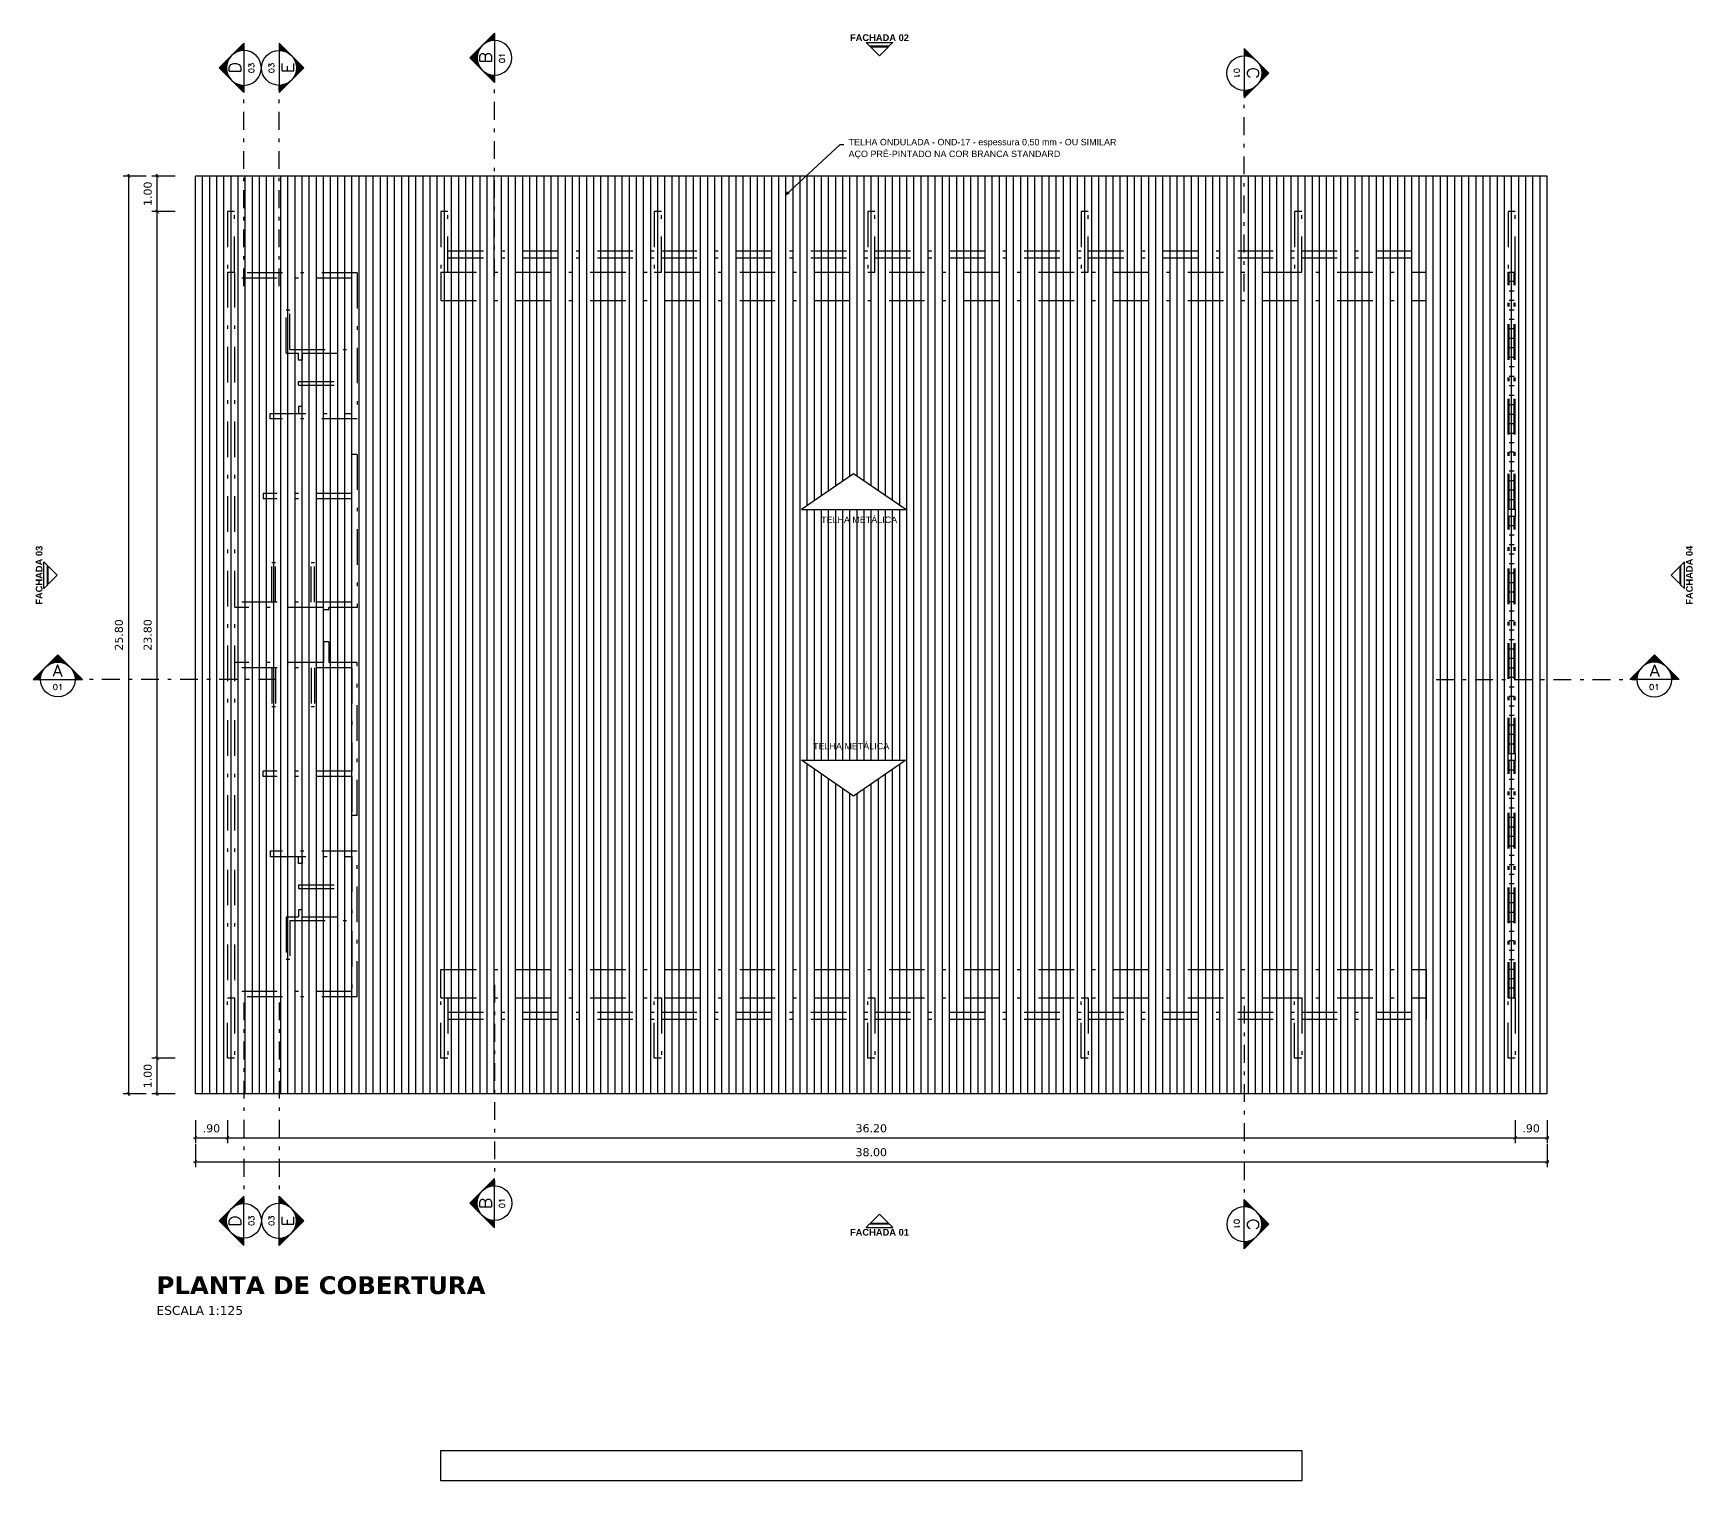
# Model space of a CAD drawing. Header units: inches. Extents: x -64 to 509, y -100 to 268.
# Drawn here: x 63.87 to 110.52, y 16.55 to 57.25 of the extents above; entities that cross this region are included whole.
import ezdxf
from ezdxf.enums import TextEntityAlignment as Align

# ---------------------------------------------------------------- set-up
doc = ezdxf.new("R2010")
doc.units = ezdxf.units.IN
doc.header["$MEASUREMENT"] = 0
doc.header["$PDMODE"] = 35
doc.linetypes.add('DASHDOT2', pattern=[0.5, 0.25, -0.125, 0, -0.125])
doc.linetypes.add('DASHDOTX2', pattern=[2, 1, -0.5, 0, -0.5])
for name, color, linetype in [('A-01', 1, 'Continuous'), ('COTA', 1, 'Continuous'), ('COTAS', 1, 'Continuous'), ('HACHURA', 1, 'Continuous'), ('INDICACAO', 2, 'Continuous'), ('PROJ COBERTA', 8, 'DASHDOTX2'), ('TXAMB', 2, 'Continuous')]:
    doc.layers.add(name, color=color, linetype=linetype)
doc.styles.add('AMB125', font='verdana.ttf')
doc.styles.add('ROMANS', font='arial.ttf')
doc.styles.get("Standard").update_dxf_attribs({"font": 'verdana.ttf'})
doc.styles.add('SWISS', font='arialbd.ttf')
doc.styles.add('T15', font='SIMPLEX.shx', dxfattribs={"width": 1.1, "height": 0.075})
doc.styles.add('T32', font='SIMPLEX.shx', dxfattribs={"width": 1.1, "height": 0.32})
doc.dimstyles.new('COTA125$0', dxfattribs={"dimtxt": 0.225, "dimasz": 0.1, "dimexe": 0.15, "dimexo": 0.5, "dimgap": 0.15, "dimtad": 1, "dimzin": 4, "dimdsep": 46, "dimtxsty": 'AMB125', "dimblk": 'ARCHTICK', "dimcen": -0.1, "dimdle": 0.05, "dimclrd": 256, "dimclre": 256, "dimclrt": 3, "dimadec": 0, "dimazin": 0, "dimtfac": 1, "dimtix": 1, "dimtmove": 2, "dimatfit": 3, "dimldrblk": 'OPEN30', "dimfxl": 0.5, "dimfxlon": 1, "dimtvp": 0.5, "dimtfillclr": 2, "dimtolj": 1, "dimtzin": 4, "dimarcsym": 0})
doc.dimstyles.new('COTA125$7', dxfattribs={"dimtxt": 0.225, "dimasz": 0.1, "dimexe": 0.15, "dimexo": 0.5, "dimgap": 0.15, "dimtad": 1, "dimzin": 4, "dimdsep": 46, "dimtxsty": 'AMB125', "dimblk": 'ARCHTICK', "dimcen": -0.1, "dimdle": 0.05, "dimclrd": 256, "dimclre": 256, "dimclrt": 3, "dimadec": 0, "dimazin": 0, "dimtfac": 1, "dimtix": 1, "dimtmove": 2, "dimatfit": 3, "dimldrblk": 'OPEN30', "dimfxl": 0.5, "dimfxlon": 1, "dimtvp": 0.5, "dimtfillclr": 2, "dimtolj": 1, "dimtzin": 4, "dimarcsym": 0})

# ---------------------------------------------------------------- blocks, each defined once
blk = doc.blocks.new('_ArchTick')
at = {"color": 0, "linetype": 'ByBlock', "const_width": 0.15}
blk.add_lwpolyline([(-0.5, -0.5), (0.5, 0.5)], dxfattribs=at)
blk = doc.blocks.new('*D235')
at = {"layer": 'COTA', "lineweight": -2, "transparency": 16777216}
for p, q in [((68.43, 26.694), (68.43, 26.044)), ((69.33, 26.694), (69.33, 26.044)), ((68.38, 26.194), (69.38, 26.194))]:
    blk.add_line(p, q, dxfattribs=at)
at = {"layer": 'DEFPOINTS', "color": 0, "transparency": 16777216}
for p in [(69.33, 28.431), (68.43, 27.431), (69.33, 26.194)]:
    blk.add_point(p, dxfattribs=at)
at = {"layer": 'COTA', "lineweight": -2, "transparency": 16777216, "xscale": 0.1, "yscale": 0.1, "zscale": 0.1, "rotation": 180}
blk.add_blockref('_ArchTick', (68.43, 26.194), dxfattribs=at)
at = {"layer": 'COTA', "lineweight": -2, "transparency": 16777216, "xscale": 0.1, "yscale": 0.1, "zscale": 0.1}
blk.add_blockref('_ArchTick', (69.33, 26.194), dxfattribs=at)
at = {"layer": 'COTA', "color": 2, "transparency": 16777216, "insert": (68.88, 26.461), "char_height": 0.225, "attachment_point": 5, "style": 'AMB125'}
blk.add_mtext('\\A1;.90', dxfattribs=at)
blk = doc.blocks.new('_Open30')
at = {"color": 0, "linetype": 'ByBlock', "lineweight": -2}
for p, q in [((-1, 0.27), (0, 0)), ((0, 0), (-1, -0.27)), ((0, 0), (-1, 0))]:
    blk.add_line(p, q, dxfattribs=at)
blk = doc.blocks.new('*D236')
at = {"layer": 'COTA', "lineweight": -2, "transparency": 16777216}
for p, q in [((69.33, 26.694), (69.33, 26.044)), ((105.53, 26.694), (105.53, 26.044)), ((69.28, 26.194), (105.58, 26.194))]:
    blk.add_line(p, q, dxfattribs=at)
at = {"layer": 'DEFPOINTS', "color": 0, "transparency": 16777216}
for p in [(69.33, 28.431), (105.53, 27.431), (105.53, 26.194)]:
    blk.add_point(p, dxfattribs=at)
at = {"layer": 'COTA', "lineweight": -2, "transparency": 16777216, "xscale": 0.1, "yscale": 0.1, "zscale": 0.1, "rotation": 180}
blk.add_blockref('_ArchTick', (69.33, 26.194), dxfattribs=at)
at = {"layer": 'COTA', "lineweight": -2, "transparency": 16777216, "xscale": 0.1, "yscale": 0.1, "zscale": 0.1}
blk.add_blockref('_ArchTick', (105.53, 26.194), dxfattribs=at)
at = {"layer": 'COTA', "color": 2, "transparency": 16777216, "insert": (87.43, 26.461), "char_height": 0.225, "attachment_point": 5, "style": 'AMB125'}
blk.add_mtext('\\A1;36.20', dxfattribs=at)
blk = doc.blocks.new('*D237')
at = {"layer": 'COTA', "lineweight": -2, "transparency": 16777216}
for p, q in [((105.53, 26.694), (105.53, 26.044)), ((106.43, 26.694), (106.43, 26.044)), ((105.48, 26.194), (106.48, 26.194))]:
    blk.add_line(p, q, dxfattribs=at)
at = {"layer": 'DEFPOINTS', "color": 0, "transparency": 16777216}
for p in [(105.53, 27.431), (106.43, 27.431), (106.43, 26.194)]:
    blk.add_point(p, dxfattribs=at)
at = {"layer": 'COTA', "lineweight": -2, "transparency": 16777216, "xscale": 0.1, "yscale": 0.1, "zscale": 0.1, "rotation": 180}
blk.add_blockref('_ArchTick', (105.53, 26.194), dxfattribs=at)
at = {"layer": 'COTA', "lineweight": -2, "transparency": 16777216, "xscale": 0.1, "yscale": 0.1, "zscale": 0.1}
blk.add_blockref('_ArchTick', (106.43, 26.194), dxfattribs=at)
at = {"layer": 'COTA', "color": 2, "transparency": 16777216, "insert": (105.98, 26.461), "char_height": 0.225, "attachment_point": 5, "style": 'AMB125'}
blk.add_mtext('\\A1;.90', dxfattribs=at)
blk = doc.blocks.new('*D238')
at = {"layer": 'COTA', "lineweight": -2, "transparency": 16777216}
for p, q in [((68.43, 26.02), (68.43, 25.37)), ((106.43, 26.02), (106.43, 25.37)), ((68.38, 25.52), (106.48, 25.52))]:
    blk.add_line(p, q, dxfattribs=at)
at = {"layer": 'DEFPOINTS', "color": 0, "transparency": 16777216}
for p in [(68.43, 27.431), (106.43, 27.431), (106.43, 25.52)]:
    blk.add_point(p, dxfattribs=at)
at = {"layer": 'COTA', "lineweight": -2, "transparency": 16777216, "xscale": 0.1, "yscale": 0.1, "zscale": 0.1, "rotation": 180}
blk.add_blockref('_ArchTick', (68.43, 25.52), dxfattribs=at)
at = {"layer": 'COTA', "lineweight": -2, "transparency": 16777216, "xscale": 0.1, "yscale": 0.1, "zscale": 0.1}
blk.add_blockref('_ArchTick', (106.43, 25.52), dxfattribs=at)
at = {"layer": 'COTA', "color": 2, "transparency": 16777216, "insert": (87.43, 25.788), "char_height": 0.225, "attachment_point": 5, "style": 'AMB125'}
blk.add_mtext('\\A1;38.00', dxfattribs=at)
blk = doc.blocks.new('*D239')
at = {"layer": 'COTA', "lineweight": -2, "transparency": 16777216}
for p, q in [((67.357, 27.381), (67.357, 28.481)), ((67.857, 28.431), (67.207, 28.431)), ((67.857, 27.431), (67.207, 27.431))]:
    blk.add_line(p, q, dxfattribs=at)
at = {"layer": 'DEFPOINTS', "color": 0, "transparency": 16777216}
for p in [(67.357, 28.431), (68.43, 28.431), (68.43, 27.431)]:
    blk.add_point(p, dxfattribs=at)
at = {"layer": 'COTA', "lineweight": -2, "transparency": 16777216, "xscale": 0.1, "yscale": 0.1, "zscale": 0.1}
for p, rotation in [((67.357, 28.431), 90), ((67.357, 27.431), 270)]:
    blk.add_blockref('_ArchTick', p, dxfattribs=dict(at, rotation=rotation))
at = {"layer": 'COTA', "color": 2, "transparency": 16777216, "insert": (67.09, 27.931), "char_height": 0.225, "attachment_point": 5, "rotation": 90, "style": 'AMB125'}
blk.add_mtext('\\A1;1.00', dxfattribs=at)
blk = doc.blocks.new('*D240')
at = {"layer": 'COTA', "lineweight": -2, "transparency": 16777216}
for p, q in [((67.357, 28.381), (67.357, 52.281)), ((67.857, 52.231), (67.207, 52.231)), ((67.857, 28.431), (67.207, 28.431))]:
    blk.add_line(p, q, dxfattribs=at)
at = {"layer": 'DEFPOINTS', "color": 0, "transparency": 16777216}
for p in [(67.357, 52.231), (68.43, 52.231), (68.43, 28.431)]:
    blk.add_point(p, dxfattribs=at)
at = {"layer": 'COTA', "lineweight": -2, "transparency": 16777216, "xscale": 0.1, "yscale": 0.1, "zscale": 0.1}
for p, rotation in [((67.357, 52.231), 90), ((67.357, 28.431), 270)]:
    blk.add_blockref('_ArchTick', p, dxfattribs=dict(at, rotation=rotation))
at = {"layer": 'COTA', "color": 2, "transparency": 16777216, "insert": (67.089, 40.331), "char_height": 0.225, "attachment_point": 5, "rotation": 90, "style": 'AMB125'}
blk.add_mtext('\\A1;23.80', dxfattribs=at)
blk = doc.blocks.new('*D241')
at = {"layer": 'COTA', "lineweight": -2, "transparency": 16777216}
for p, q in [((67.857, 53.231), (67.207, 53.231)), ((67.357, 52.181), (67.357, 53.281)), ((67.857, 52.231), (67.207, 52.231))]:
    blk.add_line(p, q, dxfattribs=at)
at = {"layer": 'DEFPOINTS', "color": 0, "transparency": 16777216}
for p in [(67.357, 53.231), (68.43, 53.231), (68.43, 52.231)]:
    blk.add_point(p, dxfattribs=at)
at = {"layer": 'COTA', "lineweight": -2, "transparency": 16777216, "xscale": 0.1, "yscale": 0.1, "zscale": 0.1}
for p, rotation in [((67.357, 53.231), 90), ((67.357, 52.231), 270)]:
    blk.add_blockref('_ArchTick', p, dxfattribs=dict(at, rotation=rotation))
at = {"layer": 'COTA', "color": 2, "transparency": 16777216, "insert": (67.09, 52.731), "char_height": 0.225, "attachment_point": 5, "rotation": 90, "style": 'AMB125'}
blk.add_mtext('\\A1;1.00', dxfattribs=at)
blk = doc.blocks.new('*D242')
at = {"layer": 'COTA', "lineweight": -2, "transparency": 16777216}
for p, q in [((67.048, 53.231), (66.398, 53.231)), ((66.548, 53.281), (66.548, 27.381)), ((67.048, 27.431), (66.398, 27.431))]:
    blk.add_line(p, q, dxfattribs=at)
at = {"layer": 'DEFPOINTS', "color": 0, "transparency": 16777216}
for p in [(68.43, 53.231), (66.548, 27.431), (68.43, 27.431)]:
    blk.add_point(p, dxfattribs=at)
at = {"layer": 'COTA', "lineweight": -2, "transparency": 16777216, "xscale": 0.1, "yscale": 0.1, "zscale": 0.1}
for p, rotation in [((66.548, 53.231), 90), ((66.548, 27.431), 270)]:
    blk.add_blockref('_ArchTick', p, dxfattribs=dict(at, rotation=rotation))
at = {"layer": 'COTA', "color": 2, "transparency": 16777216, "insert": (66.28, 40.331), "char_height": 0.225, "attachment_point": 5, "rotation": 90, "style": 'AMB125'}
blk.add_mtext('\\A1;25.80', dxfattribs=at)
blk = doc.blocks.new('corte')
at = {"layer": 'A-01', "color": 4}
for p, q in [((0, 0.694), (0, -0.694)), ((0, 0.694), (0.694, 0)), ((0, -0.694), (0.694, 0))]:
    blk.add_line(p, q, dxfattribs=at)
at = {"layer": 'A-01', "color": 4, "linetype": 'DASHDOT2', "ltscale": 2}
blk.add_line((0, -6.138), (0, -0.49), dxfattribs=at)
at = {"layer": 'A-01', "color": 2}
for points in [[(0.227, 0.447), (0.187, 0.487), (0.19, 0.459), (0.153, 0.524), (0.156, 0.478), (0.11, 0.567), (0.123, 0.484), (0.067, 0.61), (0.086, 0.493), (0.021, 0.659), (0.049, 0.499), (0.018, 0.57), (0.021, 0.505)], [(0.673, 0.001), (0.642, 0.035), (0.66, -0.014), (0.574, 0.103), (0.636, -0.036), (0.497, 0.18), (0.611, -0.063), (0.445, 0.229), (0.583, -0.088), (0.501, 0.038), (0.562, -0.113), (0.497, -0.026), (0.544, -0.137), (0.491, -0.076), (0.522, -0.153), (0.488, -0.119), (0.504, -0.168), (0.479, -0.153), (0.491, -0.189), (0.467, -0.174), (0.473, -0.205), (0.457, -0.199), (0.457, -0.22), (0.445, -0.22), (0.439, -0.242)], [(0.224, -0.454), (0.215, -0.451), (0.209, -0.469), (0.19, -0.46), (0.184, -0.494), (0.163, -0.475), (0.169, -0.509), (0.138, -0.482), (0.15, -0.525), (0.101, -0.485), (0.132, -0.546), (0.07, -0.491), (0.107, -0.571), (0.04, -0.497), (0.086, -0.595), (0.009, -0.509), (0.061, -0.614), (0.009, -0.571), (0.043, -0.635), (0.012, -0.614), (0.021, -0.654)]]:
    blk.add_lwpolyline(points, dxfattribs=at)
at = {"layer": 'A-01', "color": 4}
blk.add_circle((0, 0), 0.49, dxfattribs=at)
blk = doc.blocks.new('Ind-fac')
at = {"color": 2}
for p, q in [((-0.89, -1.19), (-0.66, -0.95)), ((-0.66, -0.95), (0.66, -0.95)), ((-0.6, -0.9), (0, -0.3)), ((-0.6, -0.9), (0.6, -0.9)), ((0.6, -0.9), (0, -0.3)), ((0.89, -1.19), (0.66, -0.95)), ((-0.89, -1.19), (0.89, -1.19))]:
    blk.add_line(p, q, dxfattribs=at)
at = {"color": 3, "style": 'SWISS', "flags": 4}
blk.add_attdef('N', text='', height=0.25, dxfattribs=at).set_placement((0, -0.64), align=Align.MIDDLE_CENTER)

msp = doc.modelspace()

# ---------------------------------------------------------------- hatches: boundary and pattern name
at = {"layer": 'HACHURA'}
h = msp.add_hatch(dxfattribs=at)
h.set_pattern_fill('_USER', color=251, scale=0.2, angle=90, style=0, pattern_type=0)
h.set_pattern_definition([(90, (87.43026, 27.43064), (-0.2, 1e-17), [])])
h.paths.add_polyline_path([(106.43, 53.231), (68.43, 53.231), (68.43, 27.431), (106.43, 27.431)])
h.paths.add_polyline_path([(85.468, 36.807), (86.933, 35.798), (88.398, 36.807)], flags=16)
h.paths.add_polyline_path([(88.398, 43.855), (86.933, 44.863), (85.468, 43.855)], flags=16)

# ---------------------------------------------------------------- linework, layer by layer
at = {"layer": 'COTA'}
for points in [[(86.933, 44.863), (85.468, 43.855), (88.398, 43.855)], [(86.933, 35.798), (85.468, 36.807), (88.398, 36.807)]]:
    msp.add_lwpolyline(points, close=True, dxfattribs=at)
at = {"layer": 'HACHURA', "color": 40}
msp.add_lwpolyline([(75.33, 17.404), (99.53, 17.404), (99.53, 16.554), (75.33, 16.554)], close=True, dxfattribs=at)
at = {"layer": 'PROJ COBERTA', "color": 2, "linetype": 'ByBlock'}
for p, q in [((106.43, 53.231), (68.43, 53.231)), ((68.43, 27.431), (68.43, 53.231)), ((106.43, 27.431), (106.43, 53.231)), ((106.43, 27.431), (68.43, 27.431))]:
    msp.add_line(p, q, dxfattribs=at)
at = {"layer": 'PROJ COBERTA'}
for p, q in [((75.33, 50.931), (75.33, 50.931)), ((75.53, 51.131), (81.33, 51.131)), ((75.53, 50.931), (81.33, 50.931)), ((81.53, 51.131), (87.33, 51.131)), ((81.53, 50.931), (87.33, 50.931)), ((87.53, 51.131), (93.33, 51.131)), ((87.53, 50.931), (93.33, 50.931)), ((93.53, 51.131), (99.33, 51.131)), ((93.53, 50.931), (99.33, 50.931)), ((99.53, 51.131), (103.03, 51.131)), ((99.53, 50.931), (103.03, 50.931)), ((103.03, 50.531), (103.03, 51.131)), ((69.33, 50.531), (69.33, 30.13)), ((69.53, 50.531), (69.53, 30.13)), ((72.98, 50.506), (69.53, 50.506)), ((72.98, 50.506), (72.98, 46.406)), ((75.33, 50.531), (103.03, 50.531)), ((75.33, 50.531), (75.33, 49.731)), ((103.03, 49.731), (103.03, 50.531)), ((105.33, 43.864), (105.33, 50.531)), ((105.33, 50.531), (105.53, 50.531)), ((105.36, 43.864), (105.36, 50.531)), ((105.5, 43.864), (105.5, 50.531)), ((105.53, 43.864), (105.53, 50.531)), ((72.83, 50.356), (69.53, 50.356)), ((72.83, 46.556), (72.83, 50.356)), ((105.5, 50.264), (105.36, 50.264)), ((105.5, 49.997), (105.36, 49.997)), ((71.08, 49.456), (70.98, 49.456)), ((70.98, 48.256), (70.98, 49.456)), ((71.08, 48.356), (71.08, 49.456)), ((75.33, 49.731), (103.03, 49.731)), ((105.5, 49.731), (105.36, 49.731)), ((105.5, 49.464), (105.36, 49.464)), ((105.5, 49.197), (105.36, 49.197)), ((105.5, 48.931), (105.36, 48.931)), ((105.5, 48.664), (105.36, 48.664)), ((70.98, 48.256), (71.33, 48.256)), ((71.08, 48.356), (72.83, 48.356)), ((71.43, 48.256), (72.83, 48.256)), ((105.5, 48.397), (105.36, 48.397)), ((105.5, 48.131), (105.36, 48.131)), ((105.5, 47.864), (105.36, 47.864)), ((105.5, 47.597), (105.36, 47.597)), ((71.33, 47.356), (71.33, 47.456)), ((71.33, 47.456), (72.83, 47.456)), ((71.33, 47.356), (72.83, 47.356)), ((105.5, 47.331), (105.36, 47.331)), ((105.5, 47.064), (105.36, 47.064)), ((105.5, 46.797), (105.36, 46.797)), ((70.53, 46.406), (70.53, 46.556)), ((70.53, 46.556), (72.83, 46.556)), ((72.98, 46.406), (70.53, 46.406)), ((105.5, 46.531), (105.36, 46.531)), ((105.5, 46.264), (105.36, 46.264)), ((105.5, 45.997), (105.36, 45.997)), ((105.5, 45.731), (105.36, 45.731)), ((72.98, 45.406), (72.83, 45.406)), ((72.83, 44.306), (72.83, 45.406)), ((72.98, 45.406), (72.98, 41.106)), ((105.5, 45.464), (105.36, 45.464)), ((105.5, 45.197), (105.36, 45.197)), ((105.5, 44.931), (105.36, 44.931)), ((105.5, 44.664), (105.36, 44.664)), ((105.5, 44.397), (105.36, 44.397)), ((70.33, 44.306), (70.33, 44.156)), ((72.83, 44.306), (70.33, 44.306)), ((72.83, 44.156), (70.33, 44.156)), ((72.83, 41.256), (72.83, 44.156)), ((105.5, 44.131), (105.36, 44.131)), ((105.33, 36.997), (105.33, 43.664)), ((105.36, 36.997), (105.36, 43.664)), ((105.5, 43.397), (105.36, 43.397)), ((105.5, 36.997), (105.5, 43.664)), ((105.53, 36.997), (105.53, 43.664)), ((105.5, 43.131), (105.36, 43.131)), ((105.5, 42.864), (105.36, 42.864)), ((105.5, 42.597), (105.36, 42.597)), ((70.68, 42.356), (70.58, 42.356)), ((70.58, 41.256), (70.58, 42.356)), ((70.68, 41.256), (70.68, 42.356)), ((71.78, 42.356), (71.68, 42.356)), ((71.68, 41.256), (71.68, 42.356)), ((71.78, 41.256), (71.78, 42.356)), ((105.5, 42.331), (105.36, 42.331)), ((105.5, 42.064), (105.36, 42.064)), ((105.5, 41.797), (105.36, 41.797)), ((105.5, 41.531), (105.36, 41.531)), ((72.83, 41.256), (69.53, 41.256)), ((72.03, 41.106), (69.53, 41.106)), ((72.03, 41.036), (72.03, 41.106)), ((72.98, 41.106), (72.18, 41.106)), ((72.18, 41.036), (72.18, 41.106)), ((105.5, 41.264), (105.36, 41.264)), ((72.18, 41.036), (72.03, 41.036)), ((105.5, 40.997), (105.36, 40.997)), ((105.5, 40.731), (105.36, 40.731)), ((72.03, 40.136), (72.03, 39.556)), ((72.18, 40.136), (72.03, 40.136)), ((72.18, 40.136), (72.18, 39.556)), ((72.18, 40.136), (72.18, 39.556)), ((105.5, 40.464), (105.36, 40.464)), ((105.5, 40.197), (105.36, 40.197)), ((105.5, 39.931), (105.36, 39.931)), ((105.5, 39.664), (105.36, 39.664)), ((72.03, 39.556), (69.53, 39.556)), ((72.83, 39.406), (69.53, 39.406)), ((70.58, 39.406), (70.58, 38.306)), ((70.68, 39.406), (70.68, 38.306)), ((71.68, 39.406), (71.68, 38.306)), ((71.78, 39.406), (71.78, 38.306)), ((72.98, 39.556), (72.18, 39.556)), ((72.83, 39.406), (72.83, 36.506)), ((72.98, 35.256), (72.98, 39.556)), ((105.5, 39.397), (105.36, 39.397)), ((105.5, 39.131), (105.36, 39.131)), ((105.5, 38.864), (105.36, 38.864)), ((70.68, 38.306), (70.58, 38.306)), ((71.78, 38.306), (71.68, 38.306)), ((105.5, 38.597), (105.36, 38.597)), ((105.5, 38.331), (105.36, 38.331)), ((105.5, 38.064), (105.36, 38.064)), ((105.5, 37.797), (105.36, 37.797)), ((105.5, 37.531), (105.36, 37.531)), ((105.5, 37.264), (105.36, 37.264)), ((70.33, 36.356), (70.33, 36.506)), ((72.83, 36.506), (70.33, 36.506)), ((105.33, 30.131), (105.33, 36.797)), ((105.36, 30.131), (105.36, 36.797)), ((105.5, 36.531), (105.36, 36.531)), ((105.5, 30.131), (105.5, 36.797)), ((105.53, 30.131), (105.53, 36.797)), ((72.83, 36.356), (70.33, 36.356)), ((72.83, 36.356), (72.83, 35.256)), ((105.5, 36.264), (105.36, 36.264)), ((105.5, 35.997), (105.36, 35.997)), ((105.5, 35.731), (105.36, 35.731)), ((105.5, 35.464), (105.36, 35.464)), ((72.98, 35.256), (72.83, 35.256)), ((105.5, 35.197), (105.36, 35.197)), ((105.5, 34.931), (105.36, 34.931)), ((105.5, 34.664), (105.36, 34.664)), ((72.98, 34.256), (70.53, 34.256)), ((70.53, 34.256), (70.53, 34.106)), ((70.53, 34.106), (72.83, 34.106)), ((72.83, 34.106), (72.83, 30.306)), ((72.98, 30.156), (72.98, 34.256)), ((105.5, 34.397), (105.36, 34.397)), ((105.5, 34.131), (105.36, 34.131)), ((105.5, 33.864), (105.36, 33.864)), ((105.5, 33.597), (105.36, 33.597)), ((71.33, 33.306), (71.33, 33.206)), ((71.33, 33.306), (72.83, 33.306)), ((71.33, 33.206), (72.83, 33.206)), ((105.5, 33.331), (105.36, 33.331)), ((105.5, 33.064), (105.36, 33.064)), ((105.5, 32.797), (105.36, 32.797)), ((70.98, 32.406), (71.33, 32.406)), ((70.98, 32.406), (70.98, 31.206)), ((71.08, 32.306), (72.83, 32.306)), ((71.08, 32.306), (71.08, 31.206)), ((71.43, 32.406), (72.83, 32.406)), ((105.5, 32.531), (105.36, 32.531)), ((105.5, 32.264), (105.36, 32.264)), ((105.5, 31.997), (105.36, 31.997)), ((105.5, 31.731), (105.36, 31.731)), ((105.5, 31.464), (105.36, 31.464)), ((71.08, 31.206), (70.98, 31.206)), ((75.33, 30.931), (103.03, 30.931)), ((75.33, 30.131), (75.33, 30.931)), ((103.03, 30.931), (103.03, 30.131)), ((105.5, 31.197), (105.36, 31.197)), ((105.5, 30.931), (105.36, 30.931)), ((105.5, 30.664), (105.36, 30.664)), ((105.5, 30.397), (105.36, 30.397)), ((72.83, 30.306), (69.53, 30.306)), ((72.98, 30.156), (69.53, 30.156)), ((75.33, 30.131), (103.03, 30.131)), ((103.03, 30.131), (103.03, 29.531)), ((75.53, 29.731), (81.33, 29.731)), ((75.53, 29.531), (81.33, 29.531)), ((81.53, 29.731), (87.33, 29.731)), ((81.53, 29.531), (87.33, 29.531)), ((87.53, 29.731), (93.33, 29.731)), ((87.53, 29.531), (93.33, 29.531)), ((93.53, 29.731), (99.33, 29.731)), ((93.53, 29.531), (99.33, 29.531)), ((99.53, 29.731), (103.03, 29.731)), ((99.53, 29.531), (103.03, 29.531))]:
    msp.add_line(p, q, dxfattribs=at)
for points in [[(69.33, 50.531), (69.53, 50.531), (69.53, 52.231), (69.33, 52.231)], [(69.33, 50.531), (69.53, 50.531), (69.53, 52.231), (69.33, 52.231)], [(75.33, 50.531), (75.53, 50.531), (75.53, 52.231), (75.33, 52.231)], [(81.33, 50.531), (81.53, 50.531), (81.53, 52.231), (81.33, 52.231)], [(87.33, 50.531), (87.53, 50.531), (87.53, 52.231), (87.33, 52.231)], [(93.33, 50.531), (93.53, 50.531), (93.53, 52.231), (93.33, 52.231)], [(99.33, 50.531), (99.53, 50.531), (99.53, 52.231), (99.33, 52.231)], [(105.33, 50.531), (105.53, 50.531), (105.53, 52.231), (105.33, 52.231)], [(71.33, 46.756), (71.33, 46.556), (71.43, 46.556), (71.43, 46.756)], [(105.53, 43.664), (105.33, 43.664), (105.33, 43.864), (105.53, 43.864)], [(105.53, 36.797), (105.33, 36.797), (105.33, 36.997), (105.53, 36.997)], [(71.33, 33.906), (71.33, 34.106), (71.43, 34.106), (71.43, 33.906)], [(69.33, 30.131), (69.53, 30.13), (69.53, 28.431), (69.33, 28.431)], [(69.33, 30.131), (69.53, 30.13), (69.53, 28.431), (69.33, 28.431)], [(75.33, 30.131), (75.53, 30.131), (75.53, 28.431), (75.33, 28.431)], [(81.33, 30.131), (81.53, 30.131), (81.53, 28.431), (81.33, 28.431)], [(87.33, 30.131), (87.53, 30.131), (87.53, 28.431), (87.33, 28.431)], [(93.33, 30.131), (93.53, 30.131), (93.53, 28.431), (93.33, 28.431)], [(99.33, 30.131), (99.53, 30.131), (99.53, 28.431), (99.33, 28.431)], [(105.33, 30.131), (105.53, 30.131), (105.53, 28.431), (105.33, 28.431)]]:
    msp.add_lwpolyline(points, close=True, dxfattribs=at)
for points in [[(71.43, 48.256), (71.43, 48.056), (71.33, 48.056), (71.33, 48.256)], [(71.43, 32.406), (71.43, 32.606), (71.33, 32.606), (71.33, 32.406)]]:
    msp.add_lwpolyline(points, dxfattribs=at)

# ---------------------------------------------------------------- block references
at = {"xscale": -1}
for p in [(69.793, 56.27), (76.838, 56.552)]:
    msp.add_blockref('corte', p, dxfattribs=at)
for p in [(70.78, 56.27), (97.916, 56.122)]:
    msp.add_blockref('corte', p)
for p, rotation in [((64.563, 39.078), 89.99999999999999), ((76.838, 24.358), 180), ((69.793, 23.862), 180)]:
    msp.add_blockref('corte', p, dxfattribs=dict(rotation=rotation))
for p, rotation in [((109.445, 39.078), 270), ((70.78, 23.862), 180), ((97.916, 23.767), 180)]:
    msp.add_blockref('corte', p, dxfattribs=dict(at, rotation=rotation))
at = {"layer": 'INDICACAO'}
ref = msp.add_blockref('Ind-fac', (87.66, 56.487), dxfattribs=dict(at, xscale=-0.4199999999982538, yscale=0.4199999999982538, zscale=0.4199999999982538, rotation=180))
ref.add_attrib('N', 'FACHADA 02', dxfattribs={"layer": '0', "color": 3, "height": 0.1875, "style": 'SWISS'}).set_placement((87.66, 57.121), align=Align.MIDDLE_CENTER)
ref = msp.add_blockref('Ind-fac', (64.671, 42.009), dxfattribs=dict(at, xscale=-0.4199999999982538, yscale=0.4199999999982538, zscale=0.4199999999982538, rotation=270))
ref.add_attrib('N', 'FACHADA 03', dxfattribs={"layer": '0', "color": 3, "height": 0.1875, "rotation": 90, "style": 'SWISS'}).set_placement((64.036, 42.009), align=Align.MIDDLE_CENTER)
ref = msp.add_blockref('Ind-fac', (109.794, 42.009), dxfattribs=dict(at, xscale=0.4199999999982538, yscale=0.4199999999982538, zscale=0.4199999999982538, rotation=90.00000000000001))
ref.add_attrib('N', 'FACHADA 04', dxfattribs={"layer": '0', "color": 3, "height": 0.1875, "rotation": 90, "style": 'SWISS'}).set_placement((110.429, 42.009), align=Align.MIDDLE_CENTER)
ref = msp.add_blockref('Ind-fac', (87.66, 24.174), dxfattribs=dict(at, xscale=0.4199999999982538, yscale=0.4199999999982538, zscale=0.4199999999982538))
ref.add_attrib('N', 'FACHADA 01', dxfattribs={"layer": '0', "color": 3, "height": 0.1875, "style": 'SWISS'}).set_placement((87.66, 23.54), align=Align.MIDDLE_CENTER)

# ---------------------------------------------------------------- texts
at = {"layer": 'A-01', "color": 6, "style": 'T32', "width": 1.1}
for tag, rotation, p in [('B', 90, (76.589, 56.56)), ('D', 90, (69.544, 56.277)), ('E', 90, (71.028, 56.277)), ('C', 270, (98.165, 56.129)), ('B', 90, (76.589, 24.351)), ('D', 90, (69.544, 23.855)), ('E', 90, (71.028, 23.855)), ('C', 270, (98.165, 23.76))]:
    msp.add_attdef(tag, text='E', height=0.328, rotation=rotation, dxfattribs=at).set_placement(p, align=Align.MIDDLE)
at = {"layer": 'A-01', "color": 3, "style": 'T15', "width": 1.1}
for tag, rotation, p in [('01', 90, (77.05, 56.55)), ('03', 90, (70.005, 56.268)), ('03', 90, (70.568, 56.268)), ('01', 270, (97.704, 56.12)), ('01', 90, (77.05, 24.36)), ('03', 90, (70.005, 23.864)), ('03', 90, (70.568, 23.864)), ('01', 270, (97.704, 23.769))]:
    msp.add_attdef(tag, text='00', height=0.1539, rotation=rotation, dxfattribs=at).set_placement(p, align=Align.MIDDLE)
at = {"layer": 'A-01', "color": 6, "style": 'T32', "width": 1.1}
for p in [(64.555, 39.327), (109.452, 39.327)]:
    msp.add_attdef('A', text='E', height=0.328, dxfattribs=at).set_placement(p, align=Align.MIDDLE)
at = {"layer": 'A-01', "color": 3, "style": 'T15', "width": 1.1}
for p in [(64.565, 38.866), (109.443, 38.866)]:
    msp.add_attdef('01', text='00', height=0.1539, dxfattribs=at).set_placement(p, align=Align.MIDDLE)
at = {"layer": 'HACHURA', "insert": (67.336, 22.302), "char_height": 0.5, "attachment_point": 1}
msp.add_mtext('{\\fVerdana|b1|i0|c0|p34;PLANTA DE COBERTURA\\P\\fVerdana|b0|i0|c0|p34;\\H0.5x;ESCALA 1:125}', dxfattribs=at)
at = {"layer": 'TXAMB', "char_height": 0.18, "attachment_point": 4, "style": 'ROMANS'}
for s, insert in [('\\A1;TELHA ONDULADA - OND-17 - espessura 0,50 mm - OU SIMILAR', (86.792, 54.158)), ('\\A1;AÇO PRÉ-PINTADO NA COR BRANCA STANDARD', (86.792, 53.825)), ('TELHA METÁLICA', (86.019, 43.568)), ('TELHA METÁLICA', (85.796, 37.204))]:
    msp.add_mtext(s, dxfattribs=dict(at, insert=insert))

# ---------------------------------------------------------------- dimensions: what is measured, and where the dimension line sits
at = {"layer": 'COTA'}
for base, p1, p2, picture, middle in [((66.548, 27.431), (68.43, 53.231), (68.43, 27.431), '*D242', (66.28, 40.331)), ((67.357, 53.231), (68.43, 52.231), (68.43, 53.231), '*D241', (67.09, 52.731)), ((67.357, 52.231), (68.43, 28.431), (68.43, 52.231), '*D240', (67.089, 40.331)), ((67.357, 28.431), (68.43, 27.431), (68.43, 28.431), '*D239', (67.09, 27.931))]:
    dim = msp.add_linear_dim(base=base, p1=p1, p2=p2, angle=90, dimstyle='COTA125$0', override={"dimclrt": 2}, dxfattribs=at)
    dim.commit()
    dim.dimension.update_dxf_attribs({"geometry": picture, "text_midpoint": middle})
for base, p1, p2, picture, middle in [((69.33, 26.194), (68.43, 27.431), (69.33, 28.431), '*D235', (68.88, 26.461)), ((105.53, 26.194), (69.33, 28.431), (105.53, 27.431), '*D236', (87.43, 26.461)), ((106.43, 25.52), (68.43, 27.431), (106.43, 27.431), '*D238', (87.43, 25.788)), ((106.43, 26.194), (105.53, 27.431), (106.43, 27.431), '*D237', (105.98, 26.461))]:
    dim = msp.add_linear_dim(base=base, p1=p1, p2=p2, dimstyle='COTA125$0', override={"dimclrt": 2}, dxfattribs=at)
    dim.commit()
    dim.dimension.update_dxf_attribs({"geometry": picture, "text_midpoint": middle})

# ---------------------------------------------------------------- leaders
at = {"layer": 'COTAS', "annotation_type": 0, "has_hookline": 1, "hookline_direction": 0}
msp.add_leader([(85.028, 52.698), (86.555, 54.12), (86.655, 54.12)], dimstyle='COTA125$7', override={"dimtad": 0}, dxfattribs=at)

doc.saveas('drawing.dxf')
